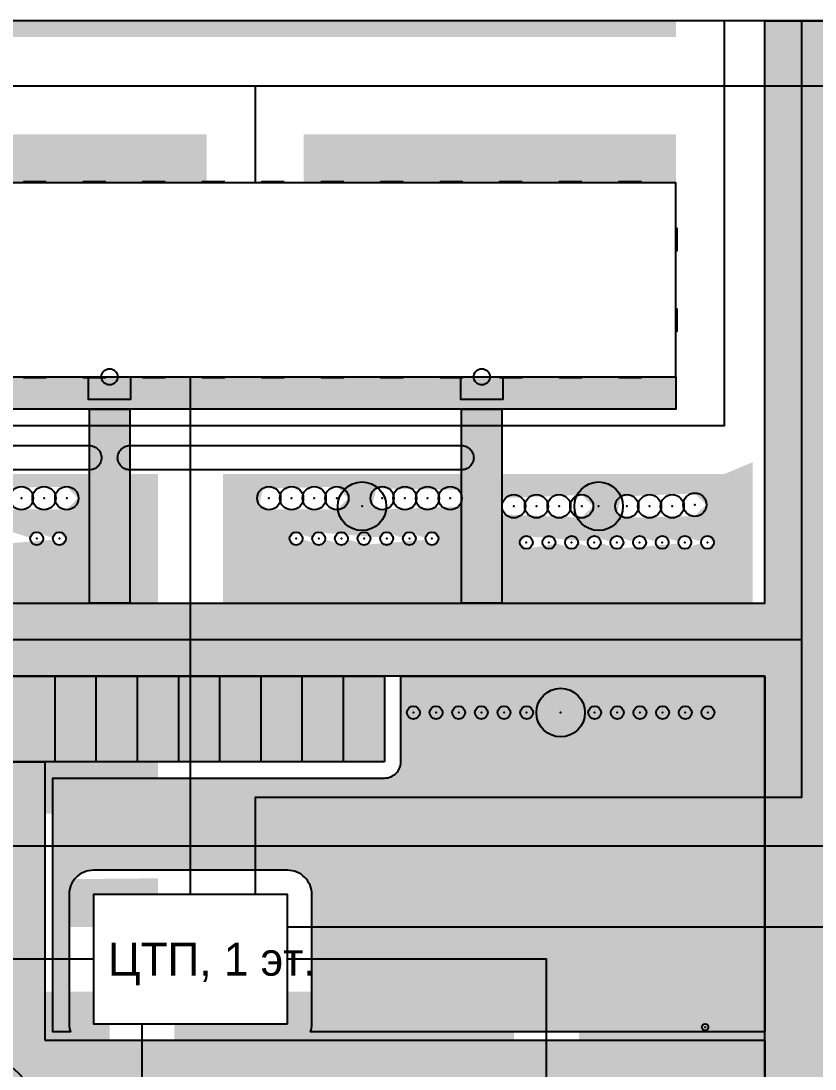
# Model space of a CAD drawing. Header units: metres. Extents: x 0 to 180, y 0 to 150.
# Drawn here: x 95.5 to 144.6, y 85.2 to 150 of the extents above; entities that cross this region are included whole.
import ezdxf

# ---------------------------------------------------------------- set-up
doc = ezdxf.new("R2010")
doc.units = ezdxf.units.M
for name, color, linetype in [('BUILDING_FOOTPRINT', 1, 'Continuous'), ('CABLE_COMM', 150, 'Continuous'), ('CANOPIES', 132, 'Continuous'), ('CURB', 8, 'Continuous'), ('ENTRANCES', 132, 'Continuous'), ('EXISTING_TREE_Тополь бальзамический', 3, 'Continuous'), ('GRASS', 84, 'Continuous'), ('HEATING_T1', 1, 'Continuous'), ('LABELS', 7, 'Continuous'), ('NEW_BUSH', 3, 'Continuous'), ('NEW_LAMP', 2, 'Continuous'), ('NEW_LAWN', 82, 'Continuous'), ('NEW_PATHS', 2, 'Continuous'), ('NEW_TREE', 3, 'Continuous'), ('PARKING', 253, 'Continuous'), ('PARKING_MARKINGS', 7, 'Continuous'), ('PATHS', 33, 'Continuous'), ('POWER_CABLE', 212, 'Continuous'), ('ROAD', 251, 'Continuous'), ('SEWER_K1', 30, 'Continuous'), ('SIDEWALK', 31, 'Continuous'), ('TERRITORY_BOUNDARY', 8, 'Continuous'), ('WATER_SUPPLY_B1', 5, 'Continuous'), ('WINDOWS', 150, 'Continuous')]:
    doc.layers.add(name, color=color, linetype=linetype)

msp = doc.modelspace()

# ---------------------------------------------------------------- hatches: boundary and pattern name
at = {"layer": 'GRASS'}
msp.add_hatch(color=84, dxfattribs=at).paths.add_polyline_path([(141.5, 109.5), (141.5, 87.5), (113.412, 87.5), (113.435, 87.565), (113.471, 87.707), (113.493, 87.853), (113.5, 88), (113.5, 96), (113.493, 96.147), (113.471, 96.293), (113.435, 96.435), (113.386, 96.574), (113.323, 96.707), (113.247, 96.833), (113.16, 96.952), (113.061, 97.061), (112.952, 97.16), (112.833, 97.247), (112.707, 97.323), (112.574, 97.386), (112.435, 97.435), (112.293, 97.471), (112.147, 97.493), (112, 97.5), (100, 97.5), (99.853, 97.493), (99.707, 97.471), (99.565, 97.435), (99.426, 97.386), (99.293, 97.323), (99.167, 97.247), (99.048, 97.16), (98.939, 97.061), (98.84, 96.952), (98.753, 96.833), (98.677, 96.707), (98.614, 96.574), (98.565, 96.435), (98.529, 96.293), (98.507, 96.147), (98.5, 96), (98.5, 88), (98.507, 87.853), (98.529, 87.707), (98.565, 87.565), (98.588, 87.5), (97.5, 87.5), (97.5, 103.2), (118, 103.2), (118.098, 103.205), (118.195, 103.219), (118.29, 103.243), (118.383, 103.276), (118.471, 103.318), (118.556, 103.369), (118.634, 103.427), (118.707, 103.493), (118.773, 103.566), (118.831, 103.644), (118.882, 103.729), (118.924, 103.817), (118.957, 103.91), (118.981, 104.005), (118.995, 104.102), (119, 104.2), (119, 109.5)])
at = {"layer": 'NEW_LAWN'}
for points in [[(136, 150), (136, 149), (0, 149), (0, 150)], [(107, 143), (107, 140), (53, 140), (53, 143)], [(113, 143), (136, 143), (136, 140), (113, 140)], [(102.25, 122), (104, 122), (104, 114), (102.25, 114.001)], [(97, 101), (97, 104.199), (104, 104.2), (104, 103.2), (97.501, 103.2), (97.5, 103.2), (97.5, 103.199), (97.5, 101)], [(98.841, 96.952), (104, 97), (104, 96), (100, 96), (100, 94), (98.5, 94), (98.5, 96), (98.507, 96.147), (98.507, 96.148), (98.529, 96.292), (98.529, 96.293), (98.564, 96.435), (98.565, 96.436), (98.614, 96.574), (98.677, 96.707), (98.677, 96.708), (98.753, 96.833), (98.753, 96.834), (98.84, 96.951), (98.841, 96.952), (98.939, 97.06), (98.94, 97.061), (98.94, 97.061)], [(97.5, 90), (97.5, 87.501), (97.5, 87.5), (97.501, 87.5), (98.587, 87.5), (98.587, 87.501), (98.565, 87.564), (98.564, 87.565), (98.529, 87.707), (98.529, 87.708), (98.507, 87.852), (98.507, 87.853), (98.5, 88), (98.5, 90), (100, 90), (100, 88), (101, 88), (101, 87), (97.003, 87.003), (97, 90)], [(126, 87), (105, 87), (105, 88), (112, 88), (112, 90), (113.5, 90), (113.5, 88), (113.493, 87.853), (113.493, 87.852), (113.471, 87.708), (113.471, 87.707), (113.436, 87.565), (113.435, 87.564), (113.413, 87.501), (113.413, 87.5), (126, 87.5)], [(141.5, 87), (130, 87), (130, 87.5), (141.499, 87.5), (141.5, 87.5)]]:
    msp.add_hatch(color=82, dxfattribs=at).paths.add_polyline_path(points)
h = msp.add_hatch(color=82, dxfattribs=at)
h.paths.add_polyline_path([(125.25, 119.495), (130.174, 119.301), (130.873, 120), (130.174, 120.699), (125.25, 120.505), (125.25, 122), (139, 122), (140.75, 122.725), (140.75, 114), (125.25, 114.001)])
h.paths.add_polyline_path([(126.75, 118.144), (126.371, 117.766), (126.75, 117.387), (128.695, 117.679), (129.55, 117.387), (130.095, 117.679), (130.95, 117.387), (131.495, 117.679), (132.35, 117.387), (136.005, 117.679), (136.55, 117.387), (137.405, 117.679), (137.95, 117.387), (138.329, 117.766), (137.95, 118.144), (137.405, 117.852), (136.55, 118.144), (136.005, 117.852), (135.15, 118.144), (134.605, 117.852), (133.75, 118.144), (133.205, 117.852), (132.35, 118.144), (131.805, 117.852), (130.95, 118.144), (130.405, 117.852)], flags=16)
h.paths.add_polyline_path([(132.625, 120.605), (132.369, 119.651), (132.974, 119.301), (137.169, 119.397), (137.868, 120.096), (137.169, 120.794)], flags=16)
h = msp.add_hatch(color=82, dxfattribs=at)
h.paths.add_polyline_path([(79.25, 120.445), (80.15, 119.801), (85.75, 119.801), (86.449, 120.5), (85.75, 121.199), (80.15, 121.199), (79.25, 120.555), (79.25, 122), (99.75, 122), (99.75, 114.001), (79.25, 114.001)])
h.paths.add_polyline_path([(88.201, 121.105), (87.945, 120.151), (88.55, 119.801), (98.35, 119.801), (99.049, 120.5), (98.35, 121.199)], flags=16)
h.paths.add_polyline_path([(81.1, 118.379), (80.721, 118), (81.1, 117.621), (81.645, 117.914), (82.5, 117.621), (83.045, 117.914), (83.9, 117.621), (84.445, 117.914), (85.3, 117.621), (85.845, 117.914), (86.7, 117.621), (87.245, 117.914), (88.1, 117.621), (88.645, 117.914), (89.5, 117.621), (90.045, 117.914), (90.9, 117.621), (91.445, 117.914), (92.3, 117.621), (92.845, 117.914), (93.7, 117.621), (97.355, 117.914), (97.9, 117.621), (98.279, 118), (97.9, 118.379), (97.355, 118.086), (96.5, 118.379), (95.955, 118.086), (95.1, 118.379), (94.555, 118.086), (93.7, 118.379), (93.155, 118.086), (92.3, 118.379), (91.755, 118.086), (90.9, 118.379), (90.355, 118.086), (89.5, 118.379), (88.955, 118.086), (88.1, 118.379), (87.555, 118.086), (86.7, 118.379), (86.155, 118.086), (85.3, 118.379), (81.955, 118.086)], flags=16)
h = msp.add_hatch(color=82, dxfattribs=at)
h.paths.add_polyline_path([(117.501, 121.105), (117.245, 120.151), (117.85, 119.801), (122.75, 119.989), (122.75, 114.001), (108, 114), (108, 122), (122.75, 122), (122.75, 121.011)])
h.paths.add_polyline_path([(112.525, 118.379), (112.146, 118), (112.525, 117.621), (113.07, 117.914), (113.925, 117.621), (114.47, 117.914), (115.325, 117.621), (115.87, 117.914), (116.725, 117.621), (120.38, 117.914), (120.925, 117.621), (121.304, 118), (120.925, 118.379), (120.38, 118.086), (119.525, 118.379), (118.98, 118.086), (118.125, 118.379), (117.58, 118.086), (113.925, 118.379), (113.38, 118.086)], flags=16)
h.paths.add_polyline_path([(110.501, 121.105), (110.245, 120.151), (110.85, 119.801), (115.05, 119.801), (115.749, 120.5), (115.05, 121.199)], flags=16)
at = {"layer": 'PARKING'}
msp.add_hatch(color=253, dxfattribs=at).paths.add_polyline_path([(118, 104.2), (62, 104.2), (62, 109.5), (118, 109.5)])
at = {"layer": 'PATHS'}
for points in [[(99.75, 114), (99.75, 126), (102.25, 126), (102.25, 114)], [(122.75, 114), (122.75, 126), (125.25, 126), (125.25, 114)], [(97, 87), (141.5, 87), (141.5, 84), (97, 84), (97, 40.5), (94, 40.5), (94, 84), (38.5, 84), (38.5, 87), (94, 87), (94, 104.2), (97, 104.2)]]:
    msp.add_hatch(color=33, dxfattribs=at).paths.add_polyline_path(points)
at = {"layer": 'ROAD'}
msp.add_hatch(color=251, dxfattribs=at).paths.add_polyline_path([(141.5, 114), (141.5, 150), (146, 150), (146, 114), (146, 109.5), (146, 40.5), (146, 36), (141.5, 36), (90, 36), (90, 40.5), (141.5, 40.5), (141.5, 109.5), (90, 109.5), (90, 114)])
at = {"layer": 'SIDEWALK'}
msp.add_hatch(color=31, dxfattribs=at).paths.add_polyline_path([(136, 128), (136, 126), (20, 126), (20, 128)])

# ---------------------------------------------------------------- linework, layer by layer
at = {"layer": 'BUILDING_FOOTPRINT'}
for points in [[(136, 128), (136, 140), (20, 140), (20, 128)], [(112, 88), (112, 96), (100, 96), (100, 88)]]:
    msp.add_lwpolyline(points, close=True, dxfattribs=at)
at = {"layer": 'CABLE_COMM'}
msp.add_polyline3d([(143.75, 150, -0.6), (143.75, 111.75, -0.6), (30, 111.75, -0.6)], dxfattribs=at)
at = {"layer": 'CANOPIES'}
for points in [[(99.7, 128, 2.7), (102.3, 128, 2.7), (102.3, 126.6, 2.7), (99.7, 126.6, 2.7)], [(122.7, 128, 2.7), (125.3, 128, 2.7), (125.3, 126.6, 2.7), (122.7, 126.6, 2.7)]]:
    msp.add_3dface(points, dxfattribs=at)
at = {"layer": 'CURB'}
msp.add_lwpolyline([(34, 0), (34, 36), (34, 40.5), (34, 109.5), (34, 114), (38.5, 114), (141.5, 114), (141.5, 150), (146, 150), (146, 114), (146, 109.5), (146, 40.5), (146, 36), (141.5, 36), (38.5, 36), (38.5, 0)], close=True, dxfattribs=at)
at = {"layer": 'ENTRANCES'}
for centre in [(101, 128, 0.05), (124, 128, 0.05)]:
    msp.add_circle(centre, 0.5, dxfattribs=at)
at = {"layer": 'EXISTING_TREE_Тополь бальзамический'}
msp.add_circle((91.47, 81.08), 5.5, dxfattribs=at)
at = {"layer": 'GRASS'}
msp.add_lwpolyline([(141.5, 109.5), (141.5, 87.5), (113.412, 87.5), (113.435, 87.565), (113.471, 87.707), (113.493, 87.853), (113.5, 88), (113.5, 96), (113.493, 96.147), (113.471, 96.293), (113.435, 96.435), (113.386, 96.574), (113.323, 96.707), (113.247, 96.833), (113.16, 96.952), (113.061, 97.061), (112.952, 97.16), (112.833, 97.247), (112.707, 97.323), (112.574, 97.386), (112.435, 97.435), (112.293, 97.471), (112.147, 97.493), (112, 97.5), (100, 97.5), (99.853, 97.493), (99.707, 97.471), (99.565, 97.435), (99.426, 97.386), (99.293, 97.323), (99.167, 97.247), (99.048, 97.16), (98.939, 97.061), (98.84, 96.952), (98.753, 96.833), (98.677, 96.707), (98.614, 96.574), (98.565, 96.435), (98.529, 96.293), (98.507, 96.147), (98.5, 96), (98.5, 88), (98.507, 87.853), (98.529, 87.707), (98.565, 87.565), (98.588, 87.5), (97.5, 87.5), (97.5, 103.2), (118, 103.2), (118.098, 103.205), (118.195, 103.219), (118.29, 103.243), (118.383, 103.276), (118.471, 103.318), (118.556, 103.369), (118.634, 103.427), (118.707, 103.493), (118.773, 103.566), (118.831, 103.644), (118.882, 103.729), (118.924, 103.817), (118.957, 103.91), (118.981, 104.005), (118.995, 104.102), (119, 104.2), (119, 109.5)], close=True, dxfattribs=at)
at = {"layer": 'HEATING_T1'}
for points in [[(106, 96, -1.4), (106, 128, -1.4)], [(112, 94, -1.4), (160, 94, -1.4)], [(100, 92, -1.4), (20, 92, -1.4)], [(180, 79, -1.4), (128, 79, -1.4), (128, 92, -1.4), (112, 92, -1.4)], [(103, 88, -1.4), (103, 22, -1.4)]]:
    msp.add_polyline3d(points, dxfattribs=at)
at = {"layer": 'NEW_BUSH'}
for centre, radius in [((95.55, 120.5), 0.72), ((96.95, 120.5), 0.72), ((98.35, 120.5), 0.72), ((110.85, 120.5), 0.72), ((112.25, 120.5), 0.72), ((113.65, 120.5), 0.72), ((115.05, 120.5), 0.72), ((117.85, 120.5), 0.72), ((119.25, 120.5), 0.72), ((120.65, 120.5), 0.72), ((122.05, 120.5), 0.72), ((125.974, 120), 0.72), ((127.374, 120), 0.72), ((128.774, 120), 0.72), ((130.174, 120), 0.72), ((132.974, 120), 0.72), ((134.374, 120), 0.72), ((135.774, 120), 0.72), ((137.169, 120.096), 0.72), ((96.5, 118), 0.4), ((97.9, 118), 0.4), ((112.525, 118), 0.4), ((113.925, 118), 0.4), ((115.325, 118), 0.4), ((116.725, 118), 0.4), ((118.125, 118), 0.4), ((119.525, 118), 0.4), ((120.925, 118), 0.4), ((126.75, 117.766), 0.4), ((128.15, 117.766), 0.4), ((129.55, 117.766), 0.4), ((130.95, 117.766), 0.4), ((132.35, 117.766), 0.4), ((133.75, 117.766), 0.4), ((135.15, 117.766), 0.4), ((136.55, 117.766), 0.4), ((137.95, 117.766), 0.4), ((119.775, 107.246), 0.4), ((121.175, 107.246), 0.4), ((122.575, 107.246), 0.4), ((123.975, 107.246), 0.4), ((125.375, 107.246), 0.4), ((126.775, 107.246), 0.4), ((130.975, 107.246), 0.4), ((132.375, 107.246), 0.4), ((133.775, 107.246), 0.4), ((135.175, 107.246), 0.4), ((136.575, 107.246), 0.4), ((137.975, 107.246), 0.4)]:
    msp.add_circle(centre, radius, dxfattribs=at)
for p in [(95.55, 120.5), (96.95, 120.5), (98.35, 120.5), (110.85, 120.5), (112.25, 120.5), (113.65, 120.5), (115.05, 120.5), (117.85, 120.5), (119.25, 120.5), (120.65, 120.5), (122.05, 120.5), (125.974, 120), (127.374, 120), (128.774, 120), (130.174, 120), (132.974, 120), (134.374, 120), (135.774, 120), (137.169, 120.096), (96.5, 118), (97.9, 118), (112.525, 118), (113.925, 118), (115.325, 118), (116.725, 118), (118.125, 118), (119.525, 118), (120.925, 118), (126.75, 117.766), (128.15, 117.766), (129.55, 117.766), (130.95, 117.766), (132.35, 117.766), (133.75, 117.766), (135.15, 117.766), (136.55, 117.766), (137.95, 117.766), (119.775, 107.246), (121.175, 107.246), (122.575, 107.246), (123.975, 107.246), (125.375, 107.246), (126.775, 107.246), (130.975, 107.246), (132.375, 107.246), (133.775, 107.246), (135.175, 107.246), (136.575, 107.246), (137.975, 107.246)]:
    msp.add_point(p, dxfattribs=at)
at = {"layer": 'NEW_LAMP'}
msp.add_circle((137.8, 87.8), 0.2, dxfattribs=at)
msp.add_point((137.8, 87.8), dxfattribs=at)
at = {"layer": 'NEW_PATHS'}
msp.add_lwpolyline([(79.25, 123.75), (99.75, 123.75), (99.824, 123.746), (99.896, 123.736), (99.968, 123.718), (100.037, 123.693), (100.104, 123.661), (100.167, 123.624), (100.226, 123.58), (100.28, 123.53), (100.33, 123.476), (100.374, 123.417), (100.411, 123.354), (100.443, 123.287), (100.468, 123.218), (100.486, 123.146), (100.496, 123.074), (100.5, 123), (100.496, 122.926), (100.486, 122.854), (100.468, 122.782), (100.443, 122.713), (100.411, 122.646), (100.374, 122.583), (100.33, 122.524), (100.28, 122.47), (100.226, 122.42), (100.167, 122.376), (100.104, 122.339), (100.037, 122.307), (99.968, 122.282), (99.896, 122.264), (99.824, 122.254), (99.75, 122.25), (79.25, 122.25)], dxfattribs=at)
msp.add_lwpolyline([(123.104, 123.661), (123.167, 123.624), (123.226, 123.58), (123.28, 123.53), (123.33, 123.476), (123.374, 123.417), (123.411, 123.354), (123.443, 123.287), (123.468, 123.218), (123.486, 123.146), (123.496, 123.074), (123.5, 123), (123.496, 122.926), (123.486, 122.854), (123.468, 122.782), (123.443, 122.713), (123.411, 122.646), (123.374, 122.583), (123.33, 122.524), (123.28, 122.47), (123.226, 122.42), (123.167, 122.376), (123.104, 122.339), (123.037, 122.307), (122.968, 122.282), (122.896, 122.264), (122.824, 122.254), (122.75, 122.25), (102.25, 122.25), (102.176, 122.254), (102.104, 122.264), (102.032, 122.282), (101.963, 122.307), (101.896, 122.339), (101.833, 122.376), (101.774, 122.42), (101.72, 122.47), (101.67, 122.524), (101.626, 122.583), (101.589, 122.646), (101.557, 122.713), (101.532, 122.782), (101.514, 122.854), (101.504, 122.926), (101.5, 123), (101.504, 123.074), (101.514, 123.146), (101.532, 123.218), (101.557, 123.287), (101.589, 123.354), (101.626, 123.417), (101.67, 123.476), (101.72, 123.53), (101.774, 123.58), (101.833, 123.624), (101.896, 123.661), (101.963, 123.693), (102.032, 123.718), (102.104, 123.736), (102.176, 123.746), (102.25, 123.75), (122.75, 123.75), (122.824, 123.746), (122.896, 123.736), (122.968, 123.718), (123.037, 123.693)], close=True, dxfattribs=at)
at = {"layer": 'NEW_TREE'}
for centre in [(116.6, 120), (131.224, 120), (128.875, 107.246)]:
    msp.add_circle(centre, 1.5, dxfattribs=at)
for p in [(116.6, 120), (131.224, 120), (128.875, 107.246)]:
    msp.add_point(p, dxfattribs=at)
at = {"layer": 'PARKING'}
msp.add_lwpolyline([(118, 104.2), (62, 104.2), (62, 109.5), (118, 109.5)], close=True, dxfattribs=at)
at = {"layer": 'PARKING_MARKINGS'}
for p, q in [((97.636, 104.2), (97.636, 109.5)), ((100.182, 104.2), (100.182, 109.5)), ((102.727, 104.2), (102.727, 109.5)), ((105.273, 104.2), (105.273, 109.5)), ((107.818, 104.2), (107.818, 109.5)), ((110.364, 104.2), (110.364, 109.5)), ((112.909, 104.2), (112.909, 109.5)), ((115.455, 104.2), (115.455, 109.5))]:
    msp.add_line(p, q, dxfattribs=at)
at = {"layer": 'PATHS'}
for points in [[(99.75, 114), (99.75, 126), (102.25, 126), (102.25, 114)], [(122.75, 114), (122.75, 126), (125.25, 126), (125.25, 114)], [(97, 87), (141.5, 87), (141.5, 84), (97, 84), (97, 40.5), (94, 40.5), (94, 84), (38.5, 84), (38.5, 87), (94, 87), (94, 104.2), (97, 104.2)]]:
    msp.add_lwpolyline(points, close=True, dxfattribs=at)
at = {"layer": 'POWER_CABLE'}
msp.add_polyline3d([(50, 99, -0.7), (160, 99, -0.7)], dxfattribs=at)
at = {"layer": 'ROAD'}
msp.add_lwpolyline([(141.5, 114), (141.5, 150), (146, 150), (146, 114), (146, 109.5), (146, 40.5), (146, 36), (141.5, 36), (90, 36), (90, 40.5), (141.5, 40.5), (141.5, 109.5), (90, 109.5), (90, 114)], close=True, dxfattribs=at)
at = {"layer": 'SEWER_K1'}
msp.add_polyline3d([(24, 125, -2.6), (139, 125, -2.6), (139, 150, -2.6)], dxfattribs=at)
at = {"layer": 'SIDEWALK'}
msp.add_lwpolyline([(136, 128), (136, 126), (20, 126), (20, 128)], close=True, dxfattribs=at)
at = {"layer": 'TERRITORY_BOUNDARY'}
msp.add_lwpolyline([(180, 0), (180, 150), (0, 150), (0, 0)], close=True, dxfattribs=at)
at = {"layer": 'WATER_SUPPLY_B1'}
for points in [[(0, 146, -1.8), (180, 146, -1.8)], [(110, 146, -1.8), (110, 140, -1.8)], [(143.75, 146, -1.8), (143.75, 102, -1.8), (110, 102, -1.8), (110, 96, -1.8)]]:
    msp.add_polyline3d(points, dxfattribs=at)
at = {"layer": 'WINDOWS'}
for points in [[(97.087, 140.05, 0.9), (95.687, 140.05, 0.9), (95.687, 140.05, 2.4), (97.087, 140.05, 2.4)], [(97.087, 140.05, 3.9), (95.687, 140.05, 3.9), (95.687, 140.05, 5.4), (97.087, 140.05, 5.4)], [(97.087, 140.05, 6.9), (95.687, 140.05, 6.9), (95.687, 140.05, 8.4), (97.087, 140.05, 8.4)], [(97.087, 140.05, 9.9), (95.687, 140.05, 9.9), (95.687, 140.05, 11.4), (97.087, 140.05, 11.4)], [(97.087, 140.05, 12.9), (95.687, 140.05, 12.9), (95.687, 140.05, 14.4), (97.087, 140.05, 14.4)], [(97.087, 140.05, 15.9), (95.687, 140.05, 15.9), (95.687, 140.05, 17.4), (97.087, 140.05, 17.4)], [(97.087, 140.05, 18.9), (95.687, 140.05, 18.9), (95.687, 140.05, 20.4), (97.087, 140.05, 20.4)], [(97.087, 140.05, 21.9), (95.687, 140.05, 21.9), (95.687, 140.05, 23.4), (97.087, 140.05, 23.4)], [(97.087, 140.05, 24.9), (95.687, 140.05, 24.9), (95.687, 140.05, 26.4), (97.087, 140.05, 26.4)], [(100.765, 140.05, 0.9), (99.365, 140.05, 0.9), (99.365, 140.05, 2.4), (100.765, 140.05, 2.4)], [(100.765, 140.05, 3.9), (99.365, 140.05, 3.9), (99.365, 140.05, 5.4), (100.765, 140.05, 5.4)], [(100.765, 140.05, 6.9), (99.365, 140.05, 6.9), (99.365, 140.05, 8.4), (100.765, 140.05, 8.4)], [(100.765, 140.05, 9.9), (99.365, 140.05, 9.9), (99.365, 140.05, 11.4), (100.765, 140.05, 11.4)], [(100.765, 140.05, 12.9), (99.365, 140.05, 12.9), (99.365, 140.05, 14.4), (100.765, 140.05, 14.4)], [(100.765, 140.05, 15.9), (99.365, 140.05, 15.9), (99.365, 140.05, 17.4), (100.765, 140.05, 17.4)], [(100.765, 140.05, 18.9), (99.365, 140.05, 18.9), (99.365, 140.05, 20.4), (100.765, 140.05, 20.4)], [(100.765, 140.05, 21.9), (99.365, 140.05, 21.9), (99.365, 140.05, 23.4), (100.765, 140.05, 23.4)], [(100.765, 140.05, 24.9), (99.365, 140.05, 24.9), (99.365, 140.05, 26.4), (100.765, 140.05, 26.4)], [(104.442, 140.05, 0.9), (103.042, 140.05, 0.9), (103.042, 140.05, 2.4), (104.442, 140.05, 2.4)], [(104.442, 140.05, 3.9), (103.042, 140.05, 3.9), (103.042, 140.05, 5.4), (104.442, 140.05, 5.4)], [(104.442, 140.05, 6.9), (103.042, 140.05, 6.9), (103.042, 140.05, 8.4), (104.442, 140.05, 8.4)], [(104.442, 140.05, 9.9), (103.042, 140.05, 9.9), (103.042, 140.05, 11.4), (104.442, 140.05, 11.4)], [(104.442, 140.05, 12.9), (103.042, 140.05, 12.9), (103.042, 140.05, 14.4), (104.442, 140.05, 14.4)], [(104.442, 140.05, 15.9), (103.042, 140.05, 15.9), (103.042, 140.05, 17.4), (104.442, 140.05, 17.4)], [(104.442, 140.05, 18.9), (103.042, 140.05, 18.9), (103.042, 140.05, 20.4), (104.442, 140.05, 20.4)], [(104.442, 140.05, 21.9), (103.042, 140.05, 21.9), (103.042, 140.05, 23.4), (104.442, 140.05, 23.4)], [(104.442, 140.05, 24.9), (103.042, 140.05, 24.9), (103.042, 140.05, 26.4), (104.442, 140.05, 26.4)], [(108.119, 140.05, 0.9), (106.719, 140.05, 0.9), (106.719, 140.05, 2.4), (108.119, 140.05, 2.4)], [(108.119, 140.05, 3.9), (106.719, 140.05, 3.9), (106.719, 140.05, 5.4), (108.119, 140.05, 5.4)], [(108.119, 140.05, 6.9), (106.719, 140.05, 6.9), (106.719, 140.05, 8.4), (108.119, 140.05, 8.4)], [(108.119, 140.05, 9.9), (106.719, 140.05, 9.9), (106.719, 140.05, 11.4), (108.119, 140.05, 11.4)], [(108.119, 140.05, 12.9), (106.719, 140.05, 12.9), (106.719, 140.05, 14.4), (108.119, 140.05, 14.4)], [(108.119, 140.05, 15.9), (106.719, 140.05, 15.9), (106.719, 140.05, 17.4), (108.119, 140.05, 17.4)], [(108.119, 140.05, 18.9), (106.719, 140.05, 18.9), (106.719, 140.05, 20.4), (108.119, 140.05, 20.4)], [(108.119, 140.05, 21.9), (106.719, 140.05, 21.9), (106.719, 140.05, 23.4), (108.119, 140.05, 23.4)], [(108.119, 140.05, 24.9), (106.719, 140.05, 24.9), (106.719, 140.05, 26.4), (108.119, 140.05, 26.4)], [(111.797, 140.05, 0.9), (110.397, 140.05, 0.9), (110.397, 140.05, 2.4), (111.797, 140.05, 2.4)], [(111.797, 140.05, 3.9), (110.397, 140.05, 3.9), (110.397, 140.05, 5.4), (111.797, 140.05, 5.4)], [(111.797, 140.05, 6.9), (110.397, 140.05, 6.9), (110.397, 140.05, 8.4), (111.797, 140.05, 8.4)], [(111.797, 140.05, 9.9), (110.397, 140.05, 9.9), (110.397, 140.05, 11.4), (111.797, 140.05, 11.4)], [(111.797, 140.05, 12.9), (110.397, 140.05, 12.9), (110.397, 140.05, 14.4), (111.797, 140.05, 14.4)], [(111.797, 140.05, 15.9), (110.397, 140.05, 15.9), (110.397, 140.05, 17.4), (111.797, 140.05, 17.4)], [(111.797, 140.05, 18.9), (110.397, 140.05, 18.9), (110.397, 140.05, 20.4), (111.797, 140.05, 20.4)], [(111.797, 140.05, 21.9), (110.397, 140.05, 21.9), (110.397, 140.05, 23.4), (111.797, 140.05, 23.4)], [(111.797, 140.05, 24.9), (110.397, 140.05, 24.9), (110.397, 140.05, 26.4), (111.797, 140.05, 26.4)], [(115.474, 140.05, 0.9), (114.074, 140.05, 0.9), (114.074, 140.05, 2.4), (115.474, 140.05, 2.4)], [(115.474, 140.05, 3.9), (114.074, 140.05, 3.9), (114.074, 140.05, 5.4), (115.474, 140.05, 5.4)], [(115.474, 140.05, 6.9), (114.074, 140.05, 6.9), (114.074, 140.05, 8.4), (115.474, 140.05, 8.4)], [(115.474, 140.05, 9.9), (114.074, 140.05, 9.9), (114.074, 140.05, 11.4), (115.474, 140.05, 11.4)], [(115.474, 140.05, 12.9), (114.074, 140.05, 12.9), (114.074, 140.05, 14.4), (115.474, 140.05, 14.4)], [(115.474, 140.05, 15.9), (114.074, 140.05, 15.9), (114.074, 140.05, 17.4), (115.474, 140.05, 17.4)], [(115.474, 140.05, 18.9), (114.074, 140.05, 18.9), (114.074, 140.05, 20.4), (115.474, 140.05, 20.4)], [(115.474, 140.05, 21.9), (114.074, 140.05, 21.9), (114.074, 140.05, 23.4), (115.474, 140.05, 23.4)], [(115.474, 140.05, 24.9), (114.074, 140.05, 24.9), (114.074, 140.05, 26.4), (115.474, 140.05, 26.4)], [(119.152, 140.05, 0.9), (117.752, 140.05, 0.9), (117.752, 140.05, 2.4), (119.152, 140.05, 2.4)], [(119.152, 140.05, 3.9), (117.752, 140.05, 3.9), (117.752, 140.05, 5.4), (119.152, 140.05, 5.4)], [(119.152, 140.05, 6.9), (117.752, 140.05, 6.9), (117.752, 140.05, 8.4), (119.152, 140.05, 8.4)], [(119.152, 140.05, 9.9), (117.752, 140.05, 9.9), (117.752, 140.05, 11.4), (119.152, 140.05, 11.4)], [(119.152, 140.05, 12.9), (117.752, 140.05, 12.9), (117.752, 140.05, 14.4), (119.152, 140.05, 14.4)], [(119.152, 140.05, 15.9), (117.752, 140.05, 15.9), (117.752, 140.05, 17.4), (119.152, 140.05, 17.4)], [(119.152, 140.05, 18.9), (117.752, 140.05, 18.9), (117.752, 140.05, 20.4), (119.152, 140.05, 20.4)], [(119.152, 140.05, 21.9), (117.752, 140.05, 21.9), (117.752, 140.05, 23.4), (119.152, 140.05, 23.4)], [(119.152, 140.05, 24.9), (117.752, 140.05, 24.9), (117.752, 140.05, 26.4), (119.152, 140.05, 26.4)], [(122.829, 140.05, 0.9), (121.429, 140.05, 0.9), (121.429, 140.05, 2.4), (122.829, 140.05, 2.4)], [(122.829, 140.05, 3.9), (121.429, 140.05, 3.9), (121.429, 140.05, 5.4), (122.829, 140.05, 5.4)], [(122.829, 140.05, 6.9), (121.429, 140.05, 6.9), (121.429, 140.05, 8.4), (122.829, 140.05, 8.4)], [(122.829, 140.05, 9.9), (121.429, 140.05, 9.9), (121.429, 140.05, 11.4), (122.829, 140.05, 11.4)], [(122.829, 140.05, 12.9), (121.429, 140.05, 12.9), (121.429, 140.05, 14.4), (122.829, 140.05, 14.4)], [(122.829, 140.05, 15.9), (121.429, 140.05, 15.9), (121.429, 140.05, 17.4), (122.829, 140.05, 17.4)], [(122.829, 140.05, 18.9), (121.429, 140.05, 18.9), (121.429, 140.05, 20.4), (122.829, 140.05, 20.4)], [(122.829, 140.05, 21.9), (121.429, 140.05, 21.9), (121.429, 140.05, 23.4), (122.829, 140.05, 23.4)], [(122.829, 140.05, 24.9), (121.429, 140.05, 24.9), (121.429, 140.05, 26.4), (122.829, 140.05, 26.4)], [(126.506, 140.05, 0.9), (125.106, 140.05, 0.9), (125.106, 140.05, 2.4), (126.506, 140.05, 2.4)], [(126.506, 140.05, 3.9), (125.106, 140.05, 3.9), (125.106, 140.05, 5.4), (126.506, 140.05, 5.4)], [(126.506, 140.05, 6.9), (125.106, 140.05, 6.9), (125.106, 140.05, 8.4), (126.506, 140.05, 8.4)], [(126.506, 140.05, 9.9), (125.106, 140.05, 9.9), (125.106, 140.05, 11.4), (126.506, 140.05, 11.4)], [(126.506, 140.05, 12.9), (125.106, 140.05, 12.9), (125.106, 140.05, 14.4), (126.506, 140.05, 14.4)], [(126.506, 140.05, 15.9), (125.106, 140.05, 15.9), (125.106, 140.05, 17.4), (126.506, 140.05, 17.4)], [(126.506, 140.05, 18.9), (125.106, 140.05, 18.9), (125.106, 140.05, 20.4), (126.506, 140.05, 20.4)], [(126.506, 140.05, 21.9), (125.106, 140.05, 21.9), (125.106, 140.05, 23.4), (126.506, 140.05, 23.4)], [(126.506, 140.05, 24.9), (125.106, 140.05, 24.9), (125.106, 140.05, 26.4), (126.506, 140.05, 26.4)], [(130.184, 140.05, 0.9), (128.784, 140.05, 0.9), (128.784, 140.05, 2.4), (130.184, 140.05, 2.4)], [(130.184, 140.05, 3.9), (128.784, 140.05, 3.9), (128.784, 140.05, 5.4), (130.184, 140.05, 5.4)], [(130.184, 140.05, 6.9), (128.784, 140.05, 6.9), (128.784, 140.05, 8.4), (130.184, 140.05, 8.4)], [(130.184, 140.05, 9.9), (128.784, 140.05, 9.9), (128.784, 140.05, 11.4), (130.184, 140.05, 11.4)], [(130.184, 140.05, 12.9), (128.784, 140.05, 12.9), (128.784, 140.05, 14.4), (130.184, 140.05, 14.4)], [(130.184, 140.05, 15.9), (128.784, 140.05, 15.9), (128.784, 140.05, 17.4), (130.184, 140.05, 17.4)], [(130.184, 140.05, 18.9), (128.784, 140.05, 18.9), (128.784, 140.05, 20.4), (130.184, 140.05, 20.4)], [(130.184, 140.05, 21.9), (128.784, 140.05, 21.9), (128.784, 140.05, 23.4), (130.184, 140.05, 23.4)], [(130.184, 140.05, 24.9), (128.784, 140.05, 24.9), (128.784, 140.05, 26.4), (130.184, 140.05, 26.4)], [(133.861, 140.05, 0.9), (132.461, 140.05, 0.9), (132.461, 140.05, 2.4), (133.861, 140.05, 2.4)], [(133.861, 140.05, 3.9), (132.461, 140.05, 3.9), (132.461, 140.05, 5.4), (133.861, 140.05, 5.4)], [(133.861, 140.05, 6.9), (132.461, 140.05, 6.9), (132.461, 140.05, 8.4), (133.861, 140.05, 8.4)], [(133.861, 140.05, 9.9), (132.461, 140.05, 9.9), (132.461, 140.05, 11.4), (133.861, 140.05, 11.4)], [(133.861, 140.05, 12.9), (132.461, 140.05, 12.9), (132.461, 140.05, 14.4), (133.861, 140.05, 14.4)], [(133.861, 140.05, 15.9), (132.461, 140.05, 15.9), (132.461, 140.05, 17.4), (133.861, 140.05, 17.4)], [(133.861, 140.05, 18.9), (132.461, 140.05, 18.9), (132.461, 140.05, 20.4), (133.861, 140.05, 20.4)], [(133.861, 140.05, 21.9), (132.461, 140.05, 21.9), (132.461, 140.05, 23.4), (133.861, 140.05, 23.4)], [(133.861, 140.05, 24.9), (132.461, 140.05, 24.9), (132.461, 140.05, 26.4), (133.861, 140.05, 26.4)], [(136.05, 135.8, 0.9), (136.05, 137.2, 0.9), (136.05, 137.2, 2.4), (136.05, 135.8, 2.4)], [(136.05, 135.8, 3.9), (136.05, 137.2, 3.9), (136.05, 137.2, 5.4), (136.05, 135.8, 5.4)], [(136.05, 135.8, 6.9), (136.05, 137.2, 6.9), (136.05, 137.2, 8.4), (136.05, 135.8, 8.4)], [(136.05, 135.8, 9.9), (136.05, 137.2, 9.9), (136.05, 137.2, 11.4), (136.05, 135.8, 11.4)], [(136.05, 135.8, 12.9), (136.05, 137.2, 12.9), (136.05, 137.2, 14.4), (136.05, 135.8, 14.4)], [(136.05, 135.8, 15.9), (136.05, 137.2, 15.9), (136.05, 137.2, 17.4), (136.05, 135.8, 17.4)], [(136.05, 135.8, 18.9), (136.05, 137.2, 18.9), (136.05, 137.2, 20.4), (136.05, 135.8, 20.4)], [(136.05, 135.8, 21.9), (136.05, 137.2, 21.9), (136.05, 137.2, 23.4), (136.05, 135.8, 23.4)], [(136.05, 135.8, 24.9), (136.05, 137.2, 24.9), (136.05, 137.2, 26.4), (136.05, 135.8, 26.4)], [(136.05, 130.8, 0.9), (136.05, 132.2, 0.9), (136.05, 132.2, 2.4), (136.05, 130.8, 2.4)], [(136.05, 130.8, 3.9), (136.05, 132.2, 3.9), (136.05, 132.2, 5.4), (136.05, 130.8, 5.4)], [(136.05, 130.8, 6.9), (136.05, 132.2, 6.9), (136.05, 132.2, 8.4), (136.05, 130.8, 8.4)], [(136.05, 130.8, 9.9), (136.05, 132.2, 9.9), (136.05, 132.2, 11.4), (136.05, 130.8, 11.4)], [(136.05, 130.8, 12.9), (136.05, 132.2, 12.9), (136.05, 132.2, 14.4), (136.05, 130.8, 14.4)], [(136.05, 130.8, 15.9), (136.05, 132.2, 15.9), (136.05, 132.2, 17.4), (136.05, 130.8, 17.4)], [(136.05, 130.8, 18.9), (136.05, 132.2, 18.9), (136.05, 132.2, 20.4), (136.05, 130.8, 20.4)], [(136.05, 130.8, 21.9), (136.05, 132.2, 21.9), (136.05, 132.2, 23.4), (136.05, 130.8, 23.4)], [(136.05, 130.8, 24.9), (136.05, 132.2, 24.9), (136.05, 132.2, 26.4), (136.05, 130.8, 26.4)], [(95.687, 127.95, 0.9), (97.087, 127.95, 0.9), (97.087, 127.95, 2.4), (95.687, 127.95, 2.4)], [(95.687, 127.95, 3.9), (97.087, 127.95, 3.9), (97.087, 127.95, 5.4), (95.687, 127.95, 5.4)], [(95.687, 127.95, 6.9), (97.087, 127.95, 6.9), (97.087, 127.95, 8.4), (95.687, 127.95, 8.4)], [(95.687, 127.95, 9.9), (97.087, 127.95, 9.9), (97.087, 127.95, 11.4), (95.687, 127.95, 11.4)], [(95.687, 127.95, 12.9), (97.087, 127.95, 12.9), (97.087, 127.95, 14.4), (95.687, 127.95, 14.4)], [(95.687, 127.95, 15.9), (97.087, 127.95, 15.9), (97.087, 127.95, 17.4), (95.687, 127.95, 17.4)], [(95.687, 127.95, 18.9), (97.087, 127.95, 18.9), (97.087, 127.95, 20.4), (95.687, 127.95, 20.4)], [(95.687, 127.95, 21.9), (97.087, 127.95, 21.9), (97.087, 127.95, 23.4), (95.687, 127.95, 23.4)], [(95.687, 127.95, 24.9), (97.087, 127.95, 24.9), (97.087, 127.95, 26.4), (95.687, 127.95, 26.4)], [(99.365, 127.95, 3.9), (100.765, 127.95, 3.9), (100.765, 127.95, 5.4), (99.365, 127.95, 5.4)], [(99.365, 127.95, 6.9), (100.765, 127.95, 6.9), (100.765, 127.95, 8.4), (99.365, 127.95, 8.4)], [(99.365, 127.95, 9.9), (100.765, 127.95, 9.9), (100.765, 127.95, 11.4), (99.365, 127.95, 11.4)], [(99.365, 127.95, 12.9), (100.765, 127.95, 12.9), (100.765, 127.95, 14.4), (99.365, 127.95, 14.4)], [(99.365, 127.95, 15.9), (100.765, 127.95, 15.9), (100.765, 127.95, 17.4), (99.365, 127.95, 17.4)], [(99.365, 127.95, 18.9), (100.765, 127.95, 18.9), (100.765, 127.95, 20.4), (99.365, 127.95, 20.4)], [(99.365, 127.95, 21.9), (100.765, 127.95, 21.9), (100.765, 127.95, 23.4), (99.365, 127.95, 23.4)], [(99.365, 127.95, 24.9), (100.765, 127.95, 24.9), (100.765, 127.95, 26.4), (99.365, 127.95, 26.4)], [(103.042, 127.95, 0.9), (104.442, 127.95, 0.9), (104.442, 127.95, 2.4), (103.042, 127.95, 2.4)], [(103.042, 127.95, 3.9), (104.442, 127.95, 3.9), (104.442, 127.95, 5.4), (103.042, 127.95, 5.4)], [(103.042, 127.95, 6.9), (104.442, 127.95, 6.9), (104.442, 127.95, 8.4), (103.042, 127.95, 8.4)], [(103.042, 127.95, 9.9), (104.442, 127.95, 9.9), (104.442, 127.95, 11.4), (103.042, 127.95, 11.4)], [(103.042, 127.95, 12.9), (104.442, 127.95, 12.9), (104.442, 127.95, 14.4), (103.042, 127.95, 14.4)], [(103.042, 127.95, 15.9), (104.442, 127.95, 15.9), (104.442, 127.95, 17.4), (103.042, 127.95, 17.4)], [(103.042, 127.95, 18.9), (104.442, 127.95, 18.9), (104.442, 127.95, 20.4), (103.042, 127.95, 20.4)], [(103.042, 127.95, 21.9), (104.442, 127.95, 21.9), (104.442, 127.95, 23.4), (103.042, 127.95, 23.4)], [(103.042, 127.95, 24.9), (104.442, 127.95, 24.9), (104.442, 127.95, 26.4), (103.042, 127.95, 26.4)], [(106.719, 127.95, 0.9), (108.119, 127.95, 0.9), (108.119, 127.95, 2.4), (106.719, 127.95, 2.4)], [(106.719, 127.95, 3.9), (108.119, 127.95, 3.9), (108.119, 127.95, 5.4), (106.719, 127.95, 5.4)], [(106.719, 127.95, 6.9), (108.119, 127.95, 6.9), (108.119, 127.95, 8.4), (106.719, 127.95, 8.4)], [(106.719, 127.95, 9.9), (108.119, 127.95, 9.9), (108.119, 127.95, 11.4), (106.719, 127.95, 11.4)], [(106.719, 127.95, 12.9), (108.119, 127.95, 12.9), (108.119, 127.95, 14.4), (106.719, 127.95, 14.4)], [(106.719, 127.95, 15.9), (108.119, 127.95, 15.9), (108.119, 127.95, 17.4), (106.719, 127.95, 17.4)], [(106.719, 127.95, 18.9), (108.119, 127.95, 18.9), (108.119, 127.95, 20.4), (106.719, 127.95, 20.4)], [(106.719, 127.95, 21.9), (108.119, 127.95, 21.9), (108.119, 127.95, 23.4), (106.719, 127.95, 23.4)], [(106.719, 127.95, 24.9), (108.119, 127.95, 24.9), (108.119, 127.95, 26.4), (106.719, 127.95, 26.4)], [(110.397, 127.95, 0.9), (111.797, 127.95, 0.9), (111.797, 127.95, 2.4), (110.397, 127.95, 2.4)], [(110.397, 127.95, 3.9), (111.797, 127.95, 3.9), (111.797, 127.95, 5.4), (110.397, 127.95, 5.4)], [(110.397, 127.95, 6.9), (111.797, 127.95, 6.9), (111.797, 127.95, 8.4), (110.397, 127.95, 8.4)], [(110.397, 127.95, 9.9), (111.797, 127.95, 9.9), (111.797, 127.95, 11.4), (110.397, 127.95, 11.4)], [(110.397, 127.95, 12.9), (111.797, 127.95, 12.9), (111.797, 127.95, 14.4), (110.397, 127.95, 14.4)], [(110.397, 127.95, 15.9), (111.797, 127.95, 15.9), (111.797, 127.95, 17.4), (110.397, 127.95, 17.4)], [(110.397, 127.95, 18.9), (111.797, 127.95, 18.9), (111.797, 127.95, 20.4), (110.397, 127.95, 20.4)], [(110.397, 127.95, 21.9), (111.797, 127.95, 21.9), (111.797, 127.95, 23.4), (110.397, 127.95, 23.4)], [(110.397, 127.95, 24.9), (111.797, 127.95, 24.9), (111.797, 127.95, 26.4), (110.397, 127.95, 26.4)], [(114.074, 127.95, 0.9), (115.474, 127.95, 0.9), (115.474, 127.95, 2.4), (114.074, 127.95, 2.4)], [(114.074, 127.95, 3.9), (115.474, 127.95, 3.9), (115.474, 127.95, 5.4), (114.074, 127.95, 5.4)], [(114.074, 127.95, 6.9), (115.474, 127.95, 6.9), (115.474, 127.95, 8.4), (114.074, 127.95, 8.4)], [(114.074, 127.95, 9.9), (115.474, 127.95, 9.9), (115.474, 127.95, 11.4), (114.074, 127.95, 11.4)], [(114.074, 127.95, 12.9), (115.474, 127.95, 12.9), (115.474, 127.95, 14.4), (114.074, 127.95, 14.4)], [(114.074, 127.95, 15.9), (115.474, 127.95, 15.9), (115.474, 127.95, 17.4), (114.074, 127.95, 17.4)], [(114.074, 127.95, 18.9), (115.474, 127.95, 18.9), (115.474, 127.95, 20.4), (114.074, 127.95, 20.4)], [(114.074, 127.95, 21.9), (115.474, 127.95, 21.9), (115.474, 127.95, 23.4), (114.074, 127.95, 23.4)], [(114.074, 127.95, 24.9), (115.474, 127.95, 24.9), (115.474, 127.95, 26.4), (114.074, 127.95, 26.4)], [(117.752, 127.95, 0.9), (119.152, 127.95, 0.9), (119.152, 127.95, 2.4), (117.752, 127.95, 2.4)], [(117.752, 127.95, 3.9), (119.152, 127.95, 3.9), (119.152, 127.95, 5.4), (117.752, 127.95, 5.4)], [(117.752, 127.95, 6.9), (119.152, 127.95, 6.9), (119.152, 127.95, 8.4), (117.752, 127.95, 8.4)], [(117.752, 127.95, 9.9), (119.152, 127.95, 9.9), (119.152, 127.95, 11.4), (117.752, 127.95, 11.4)], [(117.752, 127.95, 12.9), (119.152, 127.95, 12.9), (119.152, 127.95, 14.4), (117.752, 127.95, 14.4)], [(117.752, 127.95, 15.9), (119.152, 127.95, 15.9), (119.152, 127.95, 17.4), (117.752, 127.95, 17.4)], [(117.752, 127.95, 18.9), (119.152, 127.95, 18.9), (119.152, 127.95, 20.4), (117.752, 127.95, 20.4)], [(117.752, 127.95, 21.9), (119.152, 127.95, 21.9), (119.152, 127.95, 23.4), (117.752, 127.95, 23.4)], [(117.752, 127.95, 24.9), (119.152, 127.95, 24.9), (119.152, 127.95, 26.4), (117.752, 127.95, 26.4)], [(121.429, 127.95, 3.9), (122.829, 127.95, 3.9), (122.829, 127.95, 5.4), (121.429, 127.95, 5.4)], [(121.429, 127.95, 6.9), (122.829, 127.95, 6.9), (122.829, 127.95, 8.4), (121.429, 127.95, 8.4)], [(121.429, 127.95, 9.9), (122.829, 127.95, 9.9), (122.829, 127.95, 11.4), (121.429, 127.95, 11.4)], [(121.429, 127.95, 12.9), (122.829, 127.95, 12.9), (122.829, 127.95, 14.4), (121.429, 127.95, 14.4)], [(121.429, 127.95, 15.9), (122.829, 127.95, 15.9), (122.829, 127.95, 17.4), (121.429, 127.95, 17.4)], [(121.429, 127.95, 18.9), (122.829, 127.95, 18.9), (122.829, 127.95, 20.4), (121.429, 127.95, 20.4)], [(121.429, 127.95, 21.9), (122.829, 127.95, 21.9), (122.829, 127.95, 23.4), (121.429, 127.95, 23.4)], [(121.429, 127.95, 24.9), (122.829, 127.95, 24.9), (122.829, 127.95, 26.4), (121.429, 127.95, 26.4)], [(125.106, 127.95, 3.9), (126.506, 127.95, 3.9), (126.506, 127.95, 5.4), (125.106, 127.95, 5.4)], [(125.106, 127.95, 6.9), (126.506, 127.95, 6.9), (126.506, 127.95, 8.4), (125.106, 127.95, 8.4)], [(125.106, 127.95, 9.9), (126.506, 127.95, 9.9), (126.506, 127.95, 11.4), (125.106, 127.95, 11.4)], [(125.106, 127.95, 12.9), (126.506, 127.95, 12.9), (126.506, 127.95, 14.4), (125.106, 127.95, 14.4)], [(125.106, 127.95, 15.9), (126.506, 127.95, 15.9), (126.506, 127.95, 17.4), (125.106, 127.95, 17.4)], [(125.106, 127.95, 18.9), (126.506, 127.95, 18.9), (126.506, 127.95, 20.4), (125.106, 127.95, 20.4)], [(125.106, 127.95, 21.9), (126.506, 127.95, 21.9), (126.506, 127.95, 23.4), (125.106, 127.95, 23.4)], [(125.106, 127.95, 24.9), (126.506, 127.95, 24.9), (126.506, 127.95, 26.4), (125.106, 127.95, 26.4)], [(128.784, 127.95, 0.9), (130.184, 127.95, 0.9), (130.184, 127.95, 2.4), (128.784, 127.95, 2.4)], [(128.784, 127.95, 3.9), (130.184, 127.95, 3.9), (130.184, 127.95, 5.4), (128.784, 127.95, 5.4)], [(128.784, 127.95, 6.9), (130.184, 127.95, 6.9), (130.184, 127.95, 8.4), (128.784, 127.95, 8.4)], [(128.784, 127.95, 9.9), (130.184, 127.95, 9.9), (130.184, 127.95, 11.4), (128.784, 127.95, 11.4)], [(128.784, 127.95, 12.9), (130.184, 127.95, 12.9), (130.184, 127.95, 14.4), (128.784, 127.95, 14.4)], [(128.784, 127.95, 15.9), (130.184, 127.95, 15.9), (130.184, 127.95, 17.4), (128.784, 127.95, 17.4)], [(128.784, 127.95, 18.9), (130.184, 127.95, 18.9), (130.184, 127.95, 20.4), (128.784, 127.95, 20.4)], [(128.784, 127.95, 21.9), (130.184, 127.95, 21.9), (130.184, 127.95, 23.4), (128.784, 127.95, 23.4)], [(128.784, 127.95, 24.9), (130.184, 127.95, 24.9), (130.184, 127.95, 26.4), (128.784, 127.95, 26.4)], [(132.461, 127.95, 0.9), (133.861, 127.95, 0.9), (133.861, 127.95, 2.4), (132.461, 127.95, 2.4)], [(132.461, 127.95, 3.9), (133.861, 127.95, 3.9), (133.861, 127.95, 5.4), (132.461, 127.95, 5.4)], [(132.461, 127.95, 6.9), (133.861, 127.95, 6.9), (133.861, 127.95, 8.4), (132.461, 127.95, 8.4)], [(132.461, 127.95, 9.9), (133.861, 127.95, 9.9), (133.861, 127.95, 11.4), (132.461, 127.95, 11.4)], [(132.461, 127.95, 12.9), (133.861, 127.95, 12.9), (133.861, 127.95, 14.4), (132.461, 127.95, 14.4)], [(132.461, 127.95, 15.9), (133.861, 127.95, 15.9), (133.861, 127.95, 17.4), (132.461, 127.95, 17.4)], [(132.461, 127.95, 18.9), (133.861, 127.95, 18.9), (133.861, 127.95, 20.4), (132.461, 127.95, 20.4)], [(132.461, 127.95, 21.9), (133.861, 127.95, 21.9), (133.861, 127.95, 23.4), (132.461, 127.95, 23.4)], [(132.461, 127.95, 24.9), (133.861, 127.95, 24.9), (133.861, 127.95, 26.4), (132.461, 127.95, 26.4)]]:
    msp.add_3dface(points, dxfattribs=at)

# ---------------------------------------------------------------- texts
at = {"layer": 'LABELS'}
msp.add_text('ЦТП, 1 эт.', height=2.04, dxfattribs=at).set_placement((100.9, 90.98))

doc.saveas('drawing.dxf')
